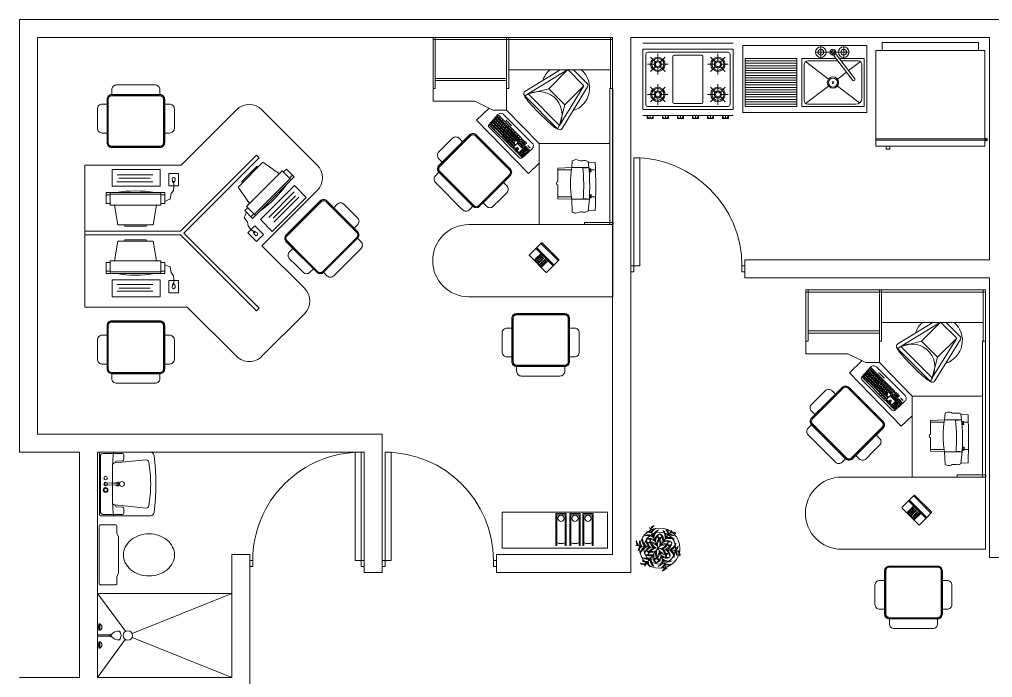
# Model space of a CAD drawing. Header units: millimetres. Extents: x 94 to 362, y 157 to 221.
# Drawn here: x 234.26 to 242.35, y 190.39 to 195.86 of the extents above; entities that cross this region are included whole.
import ezdxf

# ---------------------------------------------------------------- set-up
doc = ezdxf.new("R2010")
doc.units = ezdxf.units.MM
doc.layers.get('0').update_dxf_attribs({"lineweight": 9})
doc.layers.add('ARBOL', color=3, linetype='Continuous', lineweight=9)
doc.layers.add('puertas y muebles', color=6, linetype='Continuous', lineweight=9)

# ---------------------------------------------------------------- blocks, each defined once
blk = doc.blocks.new('PUERTA90')
at = {"layer": 'puertas y muebles'}
for points in [[(0.025, -0.025), (-0.025, -0.025), (-0.025, 0), (0.025, 0)], [(0.925, -0.925), (0.925, -0.875), (0.025, -0.875), (0.025, -0.925)], [(0.025, -0.95), (-0.025, -0.95), (-0.025, -0.925), (0.025, -0.925)]]:
    blk.add_lwpolyline(points, close=True, dxfattribs=at)
blk.add_arc((0.025, -0.925), 0.9, 360, 90, dxfattribs=at)
blk = doc.blocks.new('S39')
for points in [[(-0.25, -0.1), (-0.25, -0.05, -0.414214), (-0.2, 0), (0.2, 0, -0.414214), (0.25, -0.05), (0.25, -0.1), (-0.25, -0.1)], [(-0.3, -0.4), (-0.3, -0.15, -0.414214), (-0.25, -0.1), (0.25, -0.1, -0.414214), (0.3, -0.15), (0.3, -0.6, -0.414214), (0.25, -0.65), (-0.25, -0.65, -0.414214), (-0.3, -0.6), (-0.3, -0.4)], [(-0.4, -0.35), (-0.4, -0.25, -0.414214), (-0.35, -0.2), (-0.3, -0.2), (-0.3, -0.5), (-0.35, -0.5, -0.414214), (-0.4, -0.45), (-0.4, -0.35)], [(0.3, -0.35), (0.3, -0.2), (0.35, -0.2, -0.414214), (0.4, -0.25), (0.4, -0.45, -0.414214), (0.35, -0.5), (0.3, -0.5), (0.3, -0.35)]]:
    blk.add_lwpolyline(points, format="xyb")
for points in [[(-0.296, -0.4), (-0.296, -0.15, -0.414214), (-0.25, -0.104), (0.25, -0.104, -0.414214), (0.296, -0.15), (0.296, -0.6, -0.414214), (0.25, -0.646), (-0.25, -0.646, -0.414214), (-0.296, -0.6)], [(-0.287, -0.4), (-0.287, -0.15, -0.414214), (-0.25, -0.113), (0.25, -0.113, -0.414214), (0.287, -0.15), (0.287, -0.6, -0.414214), (0.25, -0.637), (-0.25, -0.637, -0.414214), (-0.287, -0.6)]]:
    blk.add_lwpolyline(points, format="xyb", close=True)
blk = doc.blocks.new('MODULO_CAJON')
at = {"layer": 'puertas y muebles'}
for p, q in [((0.2699, -0.8633), (0.2699, -0.0177)), ((1.0388, -0.1445), (1.0363, -0.2028)), ((1.1013, -0.1811), (1.1013, -0.1423)), ((1.3263, -0.1777), (1.3263, -0.1412)), ((1.4388, -0.1445), (1.4413, -0.2028)), ((0.401, -0.2387), (0.2674, -0.3721)), ((0.3837, -0.2114), (0.2699, -0.3251)), ((0.56, -0.3979), (0.401, -0.2387)), ((0.7313, -0.4412), (0.401, -0.2387)), ((0.7575, -0.4204), (0.4114, -0.2081)), ((1.0813, -0.3404), (1.0813, -0.1979)), ((1.0838, -0.2479), (1.0838, -0.2178)), ((1.0938, -0.1968), (1.0938, -0.1817)), ((1.1013, -0.1961), (1.1013, -0.1811)), ((1.1113, -0.1953), (1.1113, -0.1803)), ((1.1188, -0.1923), (1.1188, -0.1797)), ((1.3088, -0.1894), (1.3088, -0.1769)), ((1.3163, -0.1922), (1.3163, -0.1772)), ((1.3263, -0.1927), (1.3263, -0.1777)), ((1.3338, -0.1931), (1.3338, -0.1781)), ((1.3438, -0.2439), (1.3438, -0.2138)), ((1.3463, -0.3404), (1.3463, -0.1939)), ((0.4263, -0.5313), (0.2674, -0.3721)), ((0.4863, -0.7303), (0.2674, -0.3721)), ((0.56, -0.3979), (0.4263, -0.5313)), ((0.7313, -0.4412), (0.56, -0.3979)), ((1.0813, -0.3404), (1.0263, -0.3354)), ((1.0813, -0.3404), (1.0863, -0.4566)), ((1.1013, -0.3432), (1.1013, -0.4566)), ((1.3263, -0.3432), (1.3263, -0.4566)), ((1.3463, -0.3404), (1.3413, -0.4566)), ((1.3463, -0.3404), (1.4513, -0.3354)), ((0.4485, -0.7289), (0.2699, -0.4366)), ((0.7313, -0.4412), (0.4694, -0.7027)), ((0.7616, -0.4555), (0.4836, -0.7331)), ((1.0863, -0.4566), (1.1985, -0.4566)), ((1.229, -0.4566), (1.3413, -0.4566)), ((0.4694, -0.7027), (0.4263, -0.5313)), ((1.748, -0.5471), (1.755, -0.5541)), ((1.8151, -0.494), (1.8081, -0.487)), ((1.9092, -0.5881), (1.8505, -0.5294)), ((0.6044, -0.8811), (0.8834, -0.6099)), ((1.7904, -0.5895), (1.8491, -0.6482)), ((0.6407, -0.9061), (0.8786, -0.6682)), ((0.8507, -0.7459), (0.8795, -0.717)), ((0.86, -0.7552), (0.8889, -0.7264)), ((0.8797, -0.7355), (0.8704, -0.7262)), ((0.8889, -0.7237), (0.8822, -0.717)), ((0.905, -0.7237), (0.9344, -0.6944)), ((0.9117, -0.733), (0.905, -0.7264)), ((0.9202, -0.7272), (0.9109, -0.7178)), ((0.9144, -0.733), (0.9433, -0.7041)), ((0.918, -0.7366), (0.9466, -0.708)), ((0.9274, -0.72), (0.9181, -0.7107)), ((0.9346, -0.7128), (0.9253, -0.7035)), ((0.9265, -0.6695), (1, -0.7514)), ((0.9273, -0.746), (0.9475, -0.7257)), ((0.9403, -0.7329), (0.931, -0.7236)), ((0.9371, -0.6945), (0.9434, -0.7015)), ((0.9604, -0.7386), (0.9382, -0.7164)), ((0.9493, -0.7081), (0.9678, -0.7287)), ((0.6494, -0.9472), (0.8413, -0.7553)), ((0.6591, -0.9562), (0.8506, -0.7646)), ((0.6669, -0.9619), (0.8574, -0.7714)), ((0.6766, -0.9709), (0.8667, -0.7807)), ((0.6805, -0.9741), (0.8703, -0.7843)), ((0.7038, -0.9953), (0.8925, -0.8065)), ((0.7472, -1.0275), (1, -0.7747)), ((0.8089, -0.8063), (0.7996, -0.797)), ((0.8217, -0.7935), (0.8123, -0.7842)), ((0.8296, -0.8178), (0.8203, -0.8084)), ((0.8344, -0.7808), (0.8251, -0.7714)), ((0.8424, -0.805), (0.8331, -0.7957)), ((0.8506, -0.762), (0.8439, -0.7553)), ((0.8552, -0.7922), (0.8458, -0.7829)), ((0.8568, -0.8165), (0.8474, -0.8072)), ((0.8574, -0.7552), (0.8507, -0.7485)), ((0.8692, -0.746), (0.8599, -0.7367)), ((0.8667, -0.7781), (0.86, -0.7714)), ((0.8668, -0.762), (0.8956, -0.7331)), ((0.8735, -0.7713), (0.8668, -0.7646)), ((0.8925, -0.8039), (0.8729, -0.7843)), ((0.8853, -0.7621), (0.876, -0.7528)), ((0.8761, -0.7713), (0.905, -0.7425)), ((0.8797, -0.7749), (0.9085, -0.746)), ((0.8864, -0.7842), (0.8797, -0.7775)), ((0.8958, -0.7516), (0.8865, -0.7423)), ((0.8982, -0.775), (0.8889, -0.7657)), ((0.889, -0.7842), (0.9179, -0.7554)), ((0.905, -0.7398), (0.8983, -0.7331)), ((0.9087, -0.7645), (0.8994, -0.7552)), ((0.9179, -0.7527), (0.9112, -0.746)), ((0.916, -0.7902), (0.9239, -0.7824)), ((0.9227, -0.7995), (0.916, -0.7928)), ((0.9246, -0.746), (0.918, -0.7393)), ((0.9184, -0.8136), (0.9473, -0.7848)), ((0.9331, -0.7401), (0.9238, -0.7308)), ((0.9254, -0.7995), (0.9332, -0.7917)), ((0.9332, -0.789), (0.9265, -0.7824)), ((0.9369, -0.8138), (0.9276, -0.8044)), ((0.9278, -0.8229), (0.9566, -0.7941)), ((0.9309, -0.7495), (0.9511, -0.7293)), ((0.9376, -0.7589), (0.9309, -0.7522)), ((0.9461, -0.753), (0.9367, -0.7437)), ((0.9474, -0.8033), (0.9381, -0.7939)), ((0.9402, -0.7589), (0.9678, -0.7313)), ((0.9438, -0.7624), (0.971, -0.7352)), ((0.9505, -0.7718), (0.9438, -0.7651)), ((0.9532, -0.7458), (0.9439, -0.7365)), ((0.959, -0.7659), (0.9496, -0.7566)), ((0.9566, -0.7915), (0.9499, -0.7848)), ((0.9531, -0.7718), (0.9733, -0.7515)), ((0.9567, -0.7754), (0.9769, -0.7551)), ((0.9634, -0.7847), (0.9567, -0.778)), ((0.9662, -0.7587), (0.9568, -0.7494)), ((0.9719, -0.7788), (0.9626, -0.7695)), ((0.9863, -0.7645), (0.964, -0.7422)), ((0.966, -0.7847), (0.9922, -0.7585)), ((0.9791, -0.7716), (0.9697, -0.7623)), ((0.9737, -0.7353), (0.9923, -0.756)), ((0.6902, -0.9831), (0.8635, -0.8098)), ((0.6941, -0.9863), (0.867, -0.8134)), ((0.7077, -0.9985), (0.8961, -0.8101)), ((0.7195, -0.8957), (0.7102, -0.8864)), ((0.7174, -1.0075), (0.9054, -0.8194)), ((0.7213, -1.0107), (0.909, -0.823)), ((0.7323, -0.8829), (0.723, -0.8736)), ((0.731, -1.0197), (0.9184, -0.8324)), ((0.7451, -0.8702), (0.7357, -0.8608)), ((0.753, -0.8944), (0.7437, -0.8851)), ((0.7578, -0.8574), (0.7485, -0.8481)), ((0.7658, -0.8816), (0.7565, -0.8723)), ((0.7706, -0.8446), (0.7613, -0.8353)), ((0.7786, -0.8689), (0.7692, -0.8595)), ((0.7818, -0.8914), (0.7725, -0.8821)), ((0.7834, -0.8318), (0.774, -0.8225)), ((0.7913, -0.8561), (0.782, -0.8468)), ((0.7946, -0.8787), (0.7852, -0.8693)), ((0.7961, -0.8191), (0.7868, -0.8097)), ((0.8041, -0.8433), (0.7948, -0.834)), ((0.8073, -0.8659), (0.798, -0.8566)), ((0.8125, -0.8865), (0.8032, -0.8772)), ((0.8169, -0.8306), (0.8075, -0.8212)), ((0.8201, -0.8531), (0.8108, -0.8438)), ((0.8253, -0.8738), (0.816, -0.8644)), ((0.8329, -0.8404), (0.8235, -0.831)), ((0.8381, -0.861), (0.8287, -0.8517)), ((0.8382, -0.8867), (0.8289, -0.8774)), ((0.8457, -0.8276), (0.8363, -0.8183)), ((0.8508, -0.8482), (0.8415, -0.8389)), ((0.851, -0.8739), (0.8416, -0.8646)), ((0.8636, -0.8355), (0.8543, -0.8261)), ((0.8637, -0.8611), (0.8544, -0.8518)), ((0.8688, -0.8819), (0.8595, -0.8726)), ((0.8764, -0.8227), (0.8635, -0.8098)), ((0.8765, -0.8484), (0.8672, -0.839)), ((0.8816, -0.8691), (0.8723, -0.8598)), ((0.8944, -0.8564), (0.885, -0.847)), ((0.9071, -0.8436), (0.8978, -0.8342)), ((0.9054, -0.8168), (0.8988, -0.8101)), ((0.9184, -0.8297), (0.9117, -0.823)), ((0.9251, -0.8229), (0.9184, -0.8163)), ((0.642, -0.954), (0.7239, -1.0275)), ((0.6494, -0.9499), (0.6565, -0.9562)), ((0.6683, -0.9469), (0.6589, -0.9376)), ((0.6669, -0.9646), (0.674, -0.9709)), ((0.6812, -0.934), (0.6719, -0.9247)), ((0.689, -0.9584), (0.6797, -0.9491)), ((0.694, -0.9212), (0.6846, -0.9119)), ((0.7019, -0.9455), (0.6926, -0.9361)), ((0.7052, -0.9681), (0.6958, -0.9587)), ((0.7067, -0.9085), (0.6974, -0.8991)), ((0.7147, -0.9327), (0.7054, -0.9234)), ((0.718, -0.9553), (0.7086, -0.946)), ((0.7231, -0.9759), (0.7138, -0.9666)), ((0.7275, -0.9199), (0.7181, -0.9106)), ((0.7307, -0.9425), (0.7214, -0.9332)), ((0.7359, -0.9632), (0.7266, -0.9538)), ((0.7402, -0.9072), (0.7309, -0.8978)), ((0.7435, -0.9298), (0.7342, -0.9204)), ((0.7487, -0.9504), (0.7393, -0.9411)), ((0.7488, -0.9761), (0.7395, -0.9667)), ((0.7563, -0.917), (0.7469, -0.9076)), ((0.7614, -0.9376), (0.7521, -0.9283)), ((0.7616, -0.9633), (0.7523, -0.954)), ((0.769, -0.9042), (0.7597, -0.8949)), ((0.7742, -0.9249), (0.7649, -0.9155)), ((0.7744, -0.9505), (0.765, -0.9412)), ((0.787, -0.9121), (0.7776, -0.9027)), ((0.7871, -0.9378), (0.7778, -0.9284)), ((0.7998, -0.8993), (0.7904, -0.89)), ((0.7999, -0.925), (0.7906, -0.9157)), ((0.8127, -0.9122), (0.8033, -0.9029)), ((0.8254, -0.8995), (0.8161, -0.8901)), ((0.6805, -0.9768), (0.6876, -0.9831)), ((0.6942, -0.989), (0.7012, -0.9954)), ((0.7102, -0.9889), (0.7009, -0.9795)), ((0.7078, -1.0012), (0.7148, -1.0076)), ((0.7214, -1.0135), (0.7284, -1.0198)), ((0.736, -0.9888), (0.7267, -0.9795)), ((0.741, -1.0098), (0.7316, -1.0004)), ((0.7539, -0.9968), (0.7446, -0.9875)), ((0.7667, -0.9841), (0.7573, -0.9747))]:
    blk.add_line(p, q, dxfattribs=at)
for points in [[(0, 0), (0.425, 0), (0.425, -0.0177), (0, -0.0177)], [(0, -1.4922), (0, 0), (0.0177, 0), (0.0177, -1.4922)], [(0.425, 0.002), (1.5571, 0.002), (1.5571, -0.0237), (0.425, -0.0237)], [(1.5393, -0.2343), (1.5393, 0.0031), (1.5571, 0.0031), (1.5571, -0.2343)], [(0, -0.8633), (0.425, -0.8633), (0.425, -0.8811), (0, -0.8811)], [(0.3413, -1.4745), (0.3413, -0.8811), (0.359, -0.8811), (0.359, -1.4745)], [(0, -1.4745), (0.425, -1.4745), (0.425, -1.4922), (0, -1.4922)]]:
    blk.add_lwpolyline(points, close=True, dxfattribs=at)
for points in [[(1.5571, -1.196), (1.5571, 0.0008), (2.1571, 0.0008), (2.1571, -1.196)], [(1.5571, -0.6099), (0.8834, -0.6099), (0.8834, -0.0237), (1.5571, -0.0237)], [(1.9, -0.494), (1.755, -0.639)], [(1.046, -0.6099), (1.133, -0.6994), (0.6893, -1.1305), (0.5887, -1.0269)], [(1.8491, -0.6482), (1.9092, -0.5881)], [(0.425, -1.4922), (0.5305, -1.4922), (0.5305, -1.1449), (0.6044, -0.9952), (0.6044, -0.8811), (0.425, -0.8811)]]:
    blk.add_lwpolyline(points, dxfattribs=at)
for points in [[(1.8611, -0.4551), (1.854, -0.4481, 0.414214), (1.8469, -0.4481), (1.7091, -0.586, 0.414214), (1.7091, -0.593), (1.7161, -0.6001)], [(1.7444, -0.6284), (1.8081, -0.692, 0.414214), (1.8151, -0.692), (1.953, -0.5541, 0.414214), (1.953, -0.5471), (1.8894, -0.4834)]]:
    blk.add_lwpolyline(points, format="xyb", dxfattribs=at)
blk.add_lwpolyline([(1.7161, -0.6001), (1.7444, -0.6284, 0.414214), (1.7515, -0.6284), (1.8894, -0.4905, 0.414214), (1.8894, -0.4834), (1.8611, -0.4551, 0.414214), (1.854, -0.4551), (1.7161, -0.593, 0.414214)], format="xyb", close=True, dxfattribs=at)
for centre, radius in [((1.8505, -0.5647), 0.005), ((1.8611, -0.5541), 0.005), ((1.8717, -0.5647), 0.005), ((1.8151, -0.6001), 0.005), ((1.8257, -0.5895), 0.005), ((1.8257, -0.6107), 0.005), ((1.8363, -0.5789), 0.005), ((1.8363, -0.6001), 0.005), ((1.8363, -0.6213), 0.005), ((1.8469, -0.5895), 0.005), ((1.8469, -0.6107), 0.005), ((1.8469, -0.6319), 0.005), ((1.8576, -0.6001), 0.005), ((1.8576, -0.6213), 0.005), ((1.8611, -0.5753), 0.005), ((1.8682, -0.6107), 0.005), ((1.8717, -0.586), 0.005), ((1.8823, -0.5753), 0.005), ((1.8823, -0.5966), 0.005), ((1.8929, -0.586), 0.005), ((0.9032, -0.7014), 0.0022), ((0.91, -0.6946), 0.0022), ((0.9167, -0.6879), 0.0022), ((0.6904, -0.8838), 0.0022), ((0.6972, -0.877), 0.0022), ((0.7039, -0.8702), 0.0022), ((0.7107, -0.8635), 0.0022), ((0.7175, -0.8567), 0.0022), ((0.7242, -0.8499), 0.0022), ((0.731, -0.8432), 0.0022)]:
    blk.add_circle(centre, radius, dxfattribs=at)
for centre, radius, start, end in [((1.2388, -5.0935), 4.9531, 87.68585, 92.31415), ((0.4195, -0.3909), 0.1997, 17.82668, 138.50921), ((0.3996, -0.2273), 0.0225, 58.48127, 134.95472), ((1.2388, -1.8481), 1.6577, 82.80817, 97.19183), ((1.2388, -1.8481), 1.6077, 86.25533, 95.53251), ((1.2388, -1.8481), 1.6727, 94.11393, 94.97297), ((1.2388, -1.8481), 1.6602, 94.14496, 94.40451), ((1.2388, -1.8481), 1.6727, 86.74418, 87.60157), ((1.2388, -1.8481), 1.6602, 87.32441, 87.5835), ((1.2138, 0.5324), 0.8828, 261.36794, 278.63206), ((0.7457, -0.4395), 0.0225, 314.95472, 58.48127), ((1.2138, -0.45), 0.0166, 203.49127, 336.50873), ((0.4195, -0.3909), 0.1997, 221.49079, 252.08276), ((0.9019, -0.6916), 0.033, 41.90594, 135), ((0.8808, -0.7183), 0.00187, 45, 135), ((0.8875, -0.725), 0.00187, 315, 45), ((0.9064, -0.725), 0.00187, 135, 225), ((0.9357, -0.6957), 0.00187, 41.90594, 135), ((0.942, -0.7028), 0.00187, 315, 41.90594), ((0.9479, -0.7093), 0.00187, 41.90594, 135), ((0.4677, -0.7171), 0.0225, 211.42817, 314.95472), ((0.8426, -0.7566), 0.00187, 45, 135), ((0.852, -0.7472), 0.00187, 135, 225), ((0.8493, -0.7633), 0.00187, 315, 45), ((0.8587, -0.7539), 0.00187, 225, 315), ((0.8587, -0.7727), 0.00187, 45, 135), ((0.8681, -0.7633), 0.00187, 135, 225), ((0.8654, -0.7794), 0.00187, 315, 45), ((0.8716, -0.7856), 0.00187, 45, 135), ((0.8748, -0.77), 0.00187, 225, 315), ((0.881, -0.7762), 0.00187, 135, 225), ((0.8877, -0.7829), 0.00187, 225, 315), ((0.8912, -0.8052), 0.00187, 315, 45), ((0.897, -0.7344), 0.00187, 45, 135), ((0.9036, -0.7411), 0.00187, 315, 45), ((0.9099, -0.7474), 0.00187, 45, 135), ((0.9131, -0.7317), 0.00187, 225, 315), ((0.9173, -0.7915), 0.00187, 135, 225), ((0.9193, -0.7379), 0.00187, 135, 225), ((0.9166, -0.754), 0.00187, 315, 45), ((0.924, -0.7982), 0.00187, 225, 315), ((0.9252, -0.7837), 0.00187, 45, 135), ((0.926, -0.7446), 0.00187, 225, 315), ((0.9322, -0.7509), 0.00187, 135, 225), ((0.9319, -0.7904), 0.00187, 315, 45), ((0.9389, -0.7575), 0.00187, 225, 315), ((0.9451, -0.7638), 0.00187, 135, 225), ((0.9486, -0.7861), 0.00187, 45, 135), ((0.9518, -0.7705), 0.00187, 225, 315), ((0.958, -0.7767), 0.00187, 135, 225), ((0.9553, -0.7928), 0.00187, 315, 45), ((0.9647, -0.7834), 0.00187, 225, 315), ((0.9664, -0.73), 0.00187, 315, 41.90594), ((0.9723, -0.7365), 0.00187, 41.90594, 135), ((0.9909, -0.7572), 0.00187, 315, 41.90594), ((0.9883, -0.7631), 0.0165, 315, 45), ((0.8974, -0.8114), 0.00187, 45, 135), ((0.9041, -0.8181), 0.00187, 315, 45), ((0.9103, -0.8243), 0.00187, 45, 135), ((0.9198, -0.8149), 0.00187, 135, 225), ((0.917, -0.831), 0.00187, 315, 45), ((0.9265, -0.8216), 0.00187, 225, 315), ((0.664, -0.9295), 0.033, 135, 228.09408), ((0.6507, -0.9485), 0.00187, 135, 228.09408), ((0.6577, -0.9548), 0.00187, 228.09408, 315), ((0.6682, -0.9632), 0.00187, 135, 228.09408), ((0.6752, -0.9695), 0.00187, 228.09408, 315), ((0.6818, -0.9754), 0.00187, 135, 228.09408), ((0.6888, -0.9818), 0.00187, 228.09408, 315), ((0.6954, -0.9876), 0.00187, 135, 228.09408), ((0.7025, -0.994), 0.00187, 228.09408, 315), ((0.709, -0.9999), 0.00187, 135, 228.09408), ((0.7161, -1.0062), 0.00187, 228.09408, 315), ((0.7226, -1.0121), 0.00187, 135, 228.09408), ((0.7355, -1.0159), 0.0165, 225, 315), ((0.7297, -1.0184), 0.00187, 228.09408, 315), ((1.8571, -1.196), 0.3, 180, 0)]:
    blk.add_arc(centre, radius, start, end, dxfattribs=at)
for centre, major_axis, ratio, start_param, end_param in [((0.6526, -0.6256), (-0.1304, 0.1642), 0.944097, -1.254746, 1.312394), ((0.6229, -0.594), (-0.1366, -0.1364), 0.086668, 6.241492, 9.4576)]:
    blk.add_ellipse(centre, major_axis=major_axis, ratio=ratio, start_param=start_param, end_param=end_param, dxfattribs=at)
for points in [[(1.0263, -0.3354), (1.0163, -0.3064), (1.0263, -0.2646), (1.0238, -0.2347), (1.0313, -0.2035)], [(1.4513, -0.3354), (1.4613, -0.3064), (1.4513, -0.2646), (1.4538, -0.2347), (1.4463, -0.2035)]]:
    blk.add_spline(points, degree=3, dxfattribs=at)
at = {"layer": 'puertas y muebles', "xscale": 0.7999999999999582, "yscale": 0.7999999999999582, "zscale": 0.7999999999999582, "rotation": 225.0000000000057}
blk.add_blockref('S39', (1.3199, -1.36), dxfattribs=at)
blk = doc.blocks.new('PC')
at = {"layer": 'puertas y muebles'}
for p, q in [((-0.214, 0.488), (-0.3151, 0.488)), ((-0.3151, 0.4491), (-0.3151, 0.488)), ((-0.2359, 0.4491), (-0.2359, 0.488)), ((-0.214, -0.0564), (-0.214, 0.488)), ((-0.3307, 0.4102), (-0.5135, 0.378)), ((-0.5135, 0.0536), (-0.5135, 0.378)), ((-0.3307, -0.0175), (-0.3307, 0.4491)), ((-0.214, 0.4491), (-0.3307, 0.4491)), ((-0.2296, -0.0175), (-0.2296, 0.4491)), ((-0.114, 0.0427), (-0.114, 0.3764)), ((-0.0495, 0.0475), (-0.0495, 0.3748)), ((-0.5251, 0.3157), (-0.5135, 0.3204)), ((-0.5251, 0.1159), (-0.5251, 0.3157)), ((-0.0802, 0.0604), (-0.0802, 0.3506)), ((-0.5135, 0.1112), (-0.5251, 0.1159)), ((-0.3307, 0.0214), (-0.5135, 0.0536)), ((-0.214, -0.0175), (-0.3307, -0.0175)), ((-0.3151, -0.0564), (-0.3151, -0.0175)), ((-0.214, -0.0564), (-0.3151, -0.0564)), ((-0.2359, -0.0564), (-0.2359, -0.0175))]:
    blk.add_line(p, q, dxfattribs=at)
blk.add_lwpolyline([(-0.1207, 0.5664), (-0.138, 0.5703), (-0.1619, 0.5703), (-0.1939, 0.5663), (-0.2228, 0.5464), (-0.2757, 0.5364), (-0.2817, 0.5175), (-0.2956, 0.4876)], dxfattribs=at)
for points in [[(-0.1502, 0.5229), (-0.0365, 0.5229), (-0.0365, 0.6118), (-0.1502, 0.6118)], [(0, 0.4447), (-0.1555, 0.4447), (-0.1555, 0), (0, 0)]]:
    blk.add_lwpolyline(points, close=True, dxfattribs=at)
for centre, radius, start, end in [((-0.1114, 0.5665), 0.00929, 113.29997, 256.59583), ((-0.0932, 0.5422), 0.0395, 76.77696, 123.65142), ((-0.1182, 0.4719), 0.0857, 71.07626, 86.91202), ((-0.0878, 0.5674), 0.0226, 148.91778, 207.51041), ((-0.0869, 0.5667), 0.0142, 255.92019, 78.58212), ((-1.2348, 0.2158), 1.0364, 350.06052, 9.93948)]:
    blk.add_arc(centre, radius, start, end, dxfattribs=at)
blk = doc.blocks.new('MODULO_3PERS')
at = {"layer": 'puertas y muebles'}
for p, q in [((-0.6505, 1.0253), (-1.1102, 0.5657)), ((0.0212, 0.5657), (-0.4384, 1.0253)), ((-0.6046, 0.647), (-0.6258, 0.6258)), ((-0.6258, 0.6258), (0, 0)), ((-0.6046, 0.647), (0.0274, 0.015)), ((0.8212, 0.5657), (0.0212, 0.5657)), ((0.8212, 0.5657), (0.8212, -0.6157)), ((-1.1102, 0.3536), (-0.6505, -0.1061)), ((0, 0), (-0.6258, -0.6258)), ((0.8212, 0.015), (0.0274, 0.015)), ((0.0274, -0.015), (-0.6046, -0.647)), ((0.8212, -0.015), (0.0274, -0.015)), ((-1.0041, -0.4596), (-0.6505, -0.1061)), ((-0.6046, -0.647), (-0.6258, -0.6258)), ((-0.0288, -0.6157), (-0.4384, -1.0253)), ((0.8212, -0.6157), (-0.0288, -0.6157)), ((-0.6505, -1.0253), (-1.0041, -0.6718))]:
    blk.add_line(p, q, dxfattribs=at)
for centre, start, end in [((-0.5445, 0.9192), 45, 135), ((-1.0041, 0.4596), 135, 225), ((-0.898, -0.5657), 135, 225), ((-0.5445, -0.9192), 225, 315)]:
    blk.add_arc(centre, 0.15, start, end, dxfattribs=at)
at = {"layer": 'puertas y muebles', "xscale": 0.7999999999999545, "yscale": 0.7999999999999545, "zscale": 0.7999999999999545}
blk.add_blockref('S39', (0.3979, 1.2323), dxfattribs=at)
at = {"layer": 'puertas y muebles'}
for name, p, xscale, yscale, zscale, rotation in [('PC', (-1.0188, 0.2964), 0.9000000000000233, 0.9000000000000233, 0.9000000000000233, 225), ('PC', (0.5952, 0.5293), 0.8999999999999773, 0.8999999999999773, 0.8999999999999773, 90), ('S39', (-1.3605, -0.2415), 0.7999999999999582, 0.7999999999999582, 0.7999999999999582, 134.9999999999943), ('PC', (0.5952, -0.5293), -0.8999999999999773, 0.8999999999999773, 0.9, 90), ('S39', (0.3979, -1.2499), -0.7999999999999545, 0.7999999999999545, 0.8, 180)]:
    blk.add_blockref(name, p, dxfattribs=dict(at, xscale=xscale, yscale=yscale, zscale=zscale, rotation=rotation))
blk = doc.blocks.new('LAVABO')
at = {"layer": 'puertas y muebles'}
for p, q in [((-0.2373, 0.2642), (0.1778, 0.2642)), ((0.1595, 0.2522), (-0.0056, 0.2522)), ((0.1878, 0.2542), (0.1878, -0.2552)), ((-0.2016, 0.1997), (0.0595, 0.1743)), ((-0.0156, 0.2422), (-0.0156, 0.2033)), ((-0.0065, 0.1933), (0.0445, 0.1886)), ((0.0536, 0.1787), (0.0536, 0.1757)), ((0.1795, -0.2331), (0.1795, 0.2322)), ((0.1357, 0.0092), (0.0358, 0.0053)), ((0.1357, 0.0092), (0.0358, 0.0053)), ((0.1357, 0.0089), (0.0358, 0.0048)), ((0.1357, -0.0109), (0.0358, -0.0068)), ((0.1357, -0.0112), (0.0358, -0.0073)), ((0.1357, -0.0112), (0.0358, -0.0073)), ((0.0595, -0.1752), (-0.2016, -0.2007)), ((-0.0156, -0.2042), (-0.0156, -0.2431)), ((0.0445, -0.1896), (-0.0065, -0.1943)), ((0.0536, -0.1766), (0.0536, -0.1796)), ((0.1778, -0.2652), (-0.2373, -0.2652)), ((-0.0056, -0.2531), (0.1595, -0.2531))]:
    blk.add_line(p, q, dxfattribs=at)
blk.add_circle((0.1358, -0.051), 0.02, dxfattribs=at)
for centre, radius, start, end in [((0.0358, -0.001), 0.015, 25.71364, 331.50837), ((0.0358, -0.001), 0.015, 28.49163, 334.28636), ((0.0358, -0.001), 0.006, 88.79099, 269.52422), ((0.0358, -0.001), 0.006, 90.47578, 271.20901), ((0.0358, -0.001), 0.006, 90.47578, 271.20901), ((0.0358, -0.001), 0.006, 88.79099, 269.52422), ((0.1358, -0.001), 0.01, 265.66439, 90.38586), ((0.1358, -0.001), 0.01, 269.61414, 94.33561)]:
    blk.add_arc(centre, radius, start, end, dxfattribs=at)
for centre, major_axis, start_param, end_param in [((-0.2373, 0.2342), (-0.0212, 0.0212), -0.785398, 0.670167), ((-0.0056, 0.2422), (0.00707, 0.00707), 0.785398, 2.356194), ((0.0662, 0.2592), (-0.00354, 0.00354), 4.014577, 5.497787), ((-1.8389, 0.0919), (1.3558, 1.3558), 5.530746, 5.585373), ((0.1595, 0.2322), (0.0141, 0.0141), 5.497787, 7.068583), ((0.1778, 0.2542), (-0.00707, 0.00707), 3.926991, 5.497787), ((0.1778, 0.2542), (0.00707, 0.00707), 5.497787, 7.068583), ((2.1646, -0.0438), (-1.731, 1.731), 0.670167, 0.767701), ((0.9517, -0.0118), (0.8421, 0.8421), 2.191775, 2.346653), ((-0.2035, 0.1798), (0.0141, 0.0141), 0.688167, 2.191775), ((-0.0056, 0.2033), (-0.00707, 0.00707), 0.785398, 2.264146), ((0.0436, 0.1787), (-0.00707, 0.00707), 3.926991, 5.405738), ((0.0575, 0.1544), (0.0141, 0.0141), 5.535272, 6.971352), ((-2.2745, 0.0669), (-1.6643, 1.6643), 3.898359, 3.964476), ((0, 0), (-0.0144, 0.0144), 3.926991, 10.210176), ((0.1358, 0.049), (-0.0104, 0.0104), 3.926991, 10.210176), ((0.1358, -0.001), (-0.0104, 0.0104), 3.926991, 10.210176), ((2.1646, 0.0429), (1.731, 1.731), 2.373891, 2.471425), ((0.9517, 0.0109), (-0.8421, 0.8421), 0.79494, 0.949818), ((-2.2745, -0.0678), (1.6643, 1.6643), 5.460302, 5.526419), ((0.1358, -0.051), (-0.0104, 0.0104), 3.926991, 10.210176), ((0.0575, -0.1553), (0.0141, 0.0141), 4.024222, 5.460302), ((-1.8389, -0.0929), (-1.3558, 1.3558), 3.839405, 3.894032), ((-0.2373, -0.2352), (-0.0212, 0.0212), 0.900629, 2.356194), ((-0.2035, -0.1808), (0.0141, 0.0141), 2.520614, 4.024222), ((-0.0056, -0.2042), (0.00707, 0.00707), 0.877447, 2.356194), ((0.0436, -0.1796), (-0.00707, 0.00707), 2.448243, 3.926991), ((0.1595, -0.2331), (-0.0141, 0.0141), 2.356194, 3.926991), ((-0.0056, -0.2431), (0.00707, 0.00707), 2.356194, 3.926991), ((0.0662, -0.2602), (0.00354, 0.00354), 3.926991, 5.410201), ((0.1778, -0.2552), (0.00707, 0.00707), 3.926991, 5.497787), ((0.1778, -0.2552), (0.00707, 0.00707), 3.926991, 5.497787)]:
    blk.add_ellipse(centre, major_axis=major_axis, ratio=1, start_param=start_param, end_param=end_param, dxfattribs=at)
blk = doc.blocks.new('REGADERA')
blk.add_line((169.5257, 190.3879), (168.4112, 190.3879))
at = {"layer": 'puertas y muebles'}
for p, q in [((168.6422, 190.7726), (168.4112, 191.0879)), ((168.6984, 190.7546), (169.5257, 191.0879)), ((168.4107, 190.8107), (168.4221, 190.8107)), ((168.4107, 190.8011), (168.4221, 190.8011)), ((168.4112, 190.7424), (168.5138, 190.7424)), ((168.4112, 190.7333), (168.5138, 190.7333)), ((168.6403, 190.7043), (168.4112, 190.3879)), ((168.6987, 190.7218), (169.5257, 190.3879)), ((168.4107, 190.6655), (168.4221, 190.6655)), ((168.4107, 190.6559), (168.4221, 190.6559))]:
    blk.add_line(p, q, dxfattribs=at)
for points in [[(168.4112, 191.0879), (169.5257, 191.0879), (169.5257, 190.3879), (168.4112, 190.3879)], [(168.4221, 190.7809), (168.4221, 190.8335), (168.4284, 190.8335), (168.4284, 190.7809)], [(168.4221, 190.6857), (168.4221, 190.6331), (168.4284, 190.6331), (168.4284, 190.6857)], [(168.5138, 190.7305), (168.5138, 190.7452), (168.5243, 190.7452), (168.5243, 190.7305)]]:
    blk.add_lwpolyline(points, close=True, dxfattribs=at)
blk.add_lwpolyline([(168.5243, 190.7445, -0.245995), (168.5921, 190.7744, -0.165677), (168.6059, 190.7375, -0.161696), (168.5927, 190.7013, -0.247972), (168.5243, 190.7312)], format="xyb", dxfattribs=at)
blk.add_circle((168.6621, 190.7379), 0.04, dxfattribs=at)
for centre in [(168.4185, 190.8072), (168.4185, 190.6594)]:
    blk.add_arc(centre, 0.0281, 290.64524, 69.35476, dxfattribs=at)
blk = doc.blocks.new('WCPLA')
at = {"color": 0, "linetype": 'ByBlock'}
for points in [[(0, 149.3), (-15.1, 181.1), (-15.1, 237.5, 0.414214), (-27.6, 250), (-148, 250, 0.414214), (-160.5, 237.5), (-160.5, -237.5, 0.414214), (-148, -250), (-27.6, -250, 0.414214), (-15.1, -237.5), (-15.1, -181.1), (0, -149.3)], [(464.5, 0, 0.117036), (449.1, 65.2, 0.104338), (402.3, 123.7, 0.09029), (335.1, 161.2, 0.08237), (252, 175, 0.08237), (169, 161.2, 0.09029), (101.8, 123.7, 0.104338), (55, 65.2, 0.117036), (39.5, 0, 0.117036), (55, -65.2, 0.104338), (101.8, -123.7, 0.09029), (169, -161.2, 0.08237), (252, -175, 0.08237), (335.1, -161.2, 0.09029), (402.3, -123.7, 0.104338), (449.1, -65.2, 0.117036)]]:
    blk.add_lwpolyline(points, format="xyb", close=True, dxfattribs=at)
blk = doc.blocks.new('ESTUFA')
at = {"layer": 'puertas y muebles'}
for p, q in [((0.366, 0.0012), (-0.384, 0.0012)), ((0.366, -0.0488), (-0.384, -0.0488)), ((-0.384, -0.0488), (-0.384, -0.5488)), ((0.326, -0.0738), (-0.344, -0.0738)), ((0.366, -0.5488), (0.366, -0.0488)), ((-0.359, -0.0888), (-0.359, -0.5088)), ((-0.2731, -0.1597), (-0.3198, -0.113)), ((-0.259, -0.0878), (-0.259, -0.1538)), ((-0.1982, -0.113), (-0.2449, -0.1597)), ((-0.134, -0.1088), (-0.134, -0.4888)), ((0.106, -0.0988), (-0.124, -0.0988)), ((0.116, -0.4888), (0.116, -0.1088)), ((0.2269, -0.1597), (0.1802, -0.113)), ((0.241, -0.0878), (0.241, -0.1538)), ((0.3018, -0.113), (0.2551, -0.1597)), ((0.341, -0.5088), (0.341, -0.0888)), ((-0.279, -0.1738), (-0.345, -0.1738)), ((-0.2731, -0.1879), (-0.3198, -0.2346)), ((-0.259, -0.1938), (-0.259, -0.2598)), ((-0.1982, -0.2346), (-0.2449, -0.1879)), ((-0.173, -0.1738), (-0.239, -0.1738)), ((0.221, -0.1738), (0.155, -0.1738)), ((0.2269, -0.1879), (0.1802, -0.2346)), ((0.241, -0.1938), (0.241, -0.2598)), ((0.3018, -0.2346), (0.2551, -0.1879)), ((0.327, -0.1738), (0.261, -0.1738)), ((-0.2731, -0.4097), (-0.3198, -0.363)), ((-0.259, -0.3378), (-0.259, -0.4038)), ((-0.1982, -0.363), (-0.2449, -0.4097)), ((0.2269, -0.4097), (0.1802, -0.363)), ((0.241, -0.3378), (0.241, -0.4038)), ((0.3018, -0.363), (0.2551, -0.4097)), ((-0.279, -0.4238), (-0.345, -0.4238)), ((-0.2731, -0.4379), (-0.3198, -0.4846)), ((-0.259, -0.4438), (-0.259, -0.5098)), ((-0.1982, -0.4846), (-0.2449, -0.4379)), ((-0.173, -0.4238), (-0.239, -0.4238)), ((0.221, -0.4238), (0.155, -0.4238)), ((0.2269, -0.4379), (0.1802, -0.4846)), ((0.241, -0.4438), (0.241, -0.5098)), ((0.3018, -0.4846), (0.2551, -0.4379)), ((0.327, -0.4238), (0.261, -0.4238)), ((-0.384, -0.5488), (0.366, -0.5488)), ((-0.344, -0.5238), (0.326, -0.5238)), ((-0.124, -0.4988), (0.106, -0.4988)), ((-0.384, -0.5988), (0.366, -0.5988)), ((-0.3465, -0.5988), (-0.2965, -0.5988)), ((-0.3465, -0.6238), (-0.3465, -0.5988)), ((-0.2965, -0.6238), (-0.3465, -0.6238)), ((-0.3215, -0.5988), (-0.3215, -0.6188)), ((-0.2965, -0.5988), (-0.2965, -0.6238)), ((-0.2215, -0.5988), (-0.1715, -0.5988)), ((-0.2215, -0.6238), (-0.2215, -0.5988)), ((-0.1715, -0.6238), (-0.2215, -0.6238)), ((-0.1965, -0.5988), (-0.1965, -0.6188)), ((-0.1715, -0.5988), (-0.1715, -0.6238)), ((-0.0965, -0.5988), (-0.0465, -0.5988)), ((-0.0965, -0.6238), (-0.0965, -0.5988)), ((-0.0465, -0.6238), (-0.0965, -0.6238)), ((-0.0715, -0.5988), (-0.0715, -0.6188)), ((-0.0465, -0.5988), (-0.0465, -0.6238)), ((0.0285, -0.5988), (0.0785, -0.5988)), ((0.0285, -0.6238), (0.0285, -0.5988)), ((0.0785, -0.6238), (0.0285, -0.6238)), ((0.0535, -0.5988), (0.0535, -0.6188)), ((0.0785, -0.5988), (0.0785, -0.6238)), ((0.1535, -0.5988), (0.2035, -0.5988)), ((0.1535, -0.6238), (0.1535, -0.5988)), ((0.2035, -0.6238), (0.1535, -0.6238)), ((0.1785, -0.5988), (0.1785, -0.6188)), ((0.2035, -0.5988), (0.2035, -0.6238)), ((0.2785, -0.6238), (0.2785, -0.5988)), ((0.2785, -0.5988), (0.3285, -0.5988)), ((0.3285, -0.6238), (0.2785, -0.6238)), ((0.3035, -0.5988), (0.3035, -0.6188)), ((0.3285, -0.5988), (0.3285, -0.6238))]:
    blk.add_line(p, q, dxfattribs=at)
for centre, radius in [((-0.259, -0.1738), 0.06), ((-0.259, -0.1738), 0.05), ((-0.259, -0.1738), 0.03), ((-0.259, -0.1738), 0.02), ((0.241, -0.1738), 0.06), ((0.241, -0.1738), 0.05), ((0.241, -0.1738), 0.03), ((0.241, -0.1738), 0.02), ((-0.259, -0.4238), 0.06), ((-0.259, -0.4238), 0.05), ((-0.259, -0.4238), 0.03), ((-0.259, -0.4238), 0.02), ((0.241, -0.4238), 0.06), ((0.241, -0.4238), 0.05), ((0.241, -0.4238), 0.03), ((0.241, -0.4238), 0.02)]:
    blk.add_circle(centre, radius, dxfattribs=at)
for centre, radius, start, end in [((-0.344, -0.0888), 0.015, 90, 180), ((0.326, -0.0888), 0.015, 0, 90), ((-0.124, -0.1088), 0.01, 90, 180), ((0.106, -0.1088), 0.01, 0, 90), ((-0.344, -0.5088), 0.015, 180, 270), ((-0.124, -0.4888), 0.01, 180, 270), ((0.106, -0.4888), 0.01, 270, 0), ((0.326, -0.5088), 0.015, 270, 0), ((-0.3215, -0.5988), 0.025, 180, 0), ((-0.1965, -0.5988), 0.025, 180, 0), ((-0.0715, -0.5988), 0.025, 180, 0), ((0.0535, -0.5988), 0.025, 180, 0), ((0.1785, -0.5988), 0.025, 180, 0), ((0.3035, -0.5988), 0.025, 180, 0)]:
    blk.add_arc(centre, radius, start, end, dxfattribs=at)
blk = doc.blocks.new('REFRIGERADOR')
at = {"layer": 'puertas y muebles'}
for p, q in [((-0.4679, -0.789), (0.4367, -0.789)), ((-0.4679, -0.7991), (0.4367, -0.7991)), ((0.4487, -0.7842), (0.4367, -0.7842)), ((0.4487, -0.8043), (0.4367, -0.8043))]:
    blk.add_line(p, q, dxfattribs=at)
for points in [[(-0.4154, -0.052), (-0.4154, 0.0144), (-0.0161, 0.0144)], [(0.3832, -0.052), (0.3832, 0.0144), (-0.0161, 0.0144)], [(-0.3837, -0.8492), (-0.3837, -0.8743), (-0.3522, -0.8743), (-0.3522, -0.8492)]]:
    blk.add_lwpolyline(points, dxfattribs=at)
blk.add_lwpolyline([(-0.4689, -0.052), (-0.4689, -0.8492), (0.4367, -0.8492), (0.4367, -0.052)], close=True, dxfattribs=at)
blk.add_circle((0.4487, -0.7943), 0.00544, dxfattribs=at)
blk.add_arc((0.4487, -0.7943), 0.0101, 270, 90, dxfattribs=at)
blk = doc.blocks.new('FREGADERO')
at = {"layer": 'puertas y muebles'}
for p, q in [((-0.518, -0.564), (-0.518, -0.004)), ((-0.518, -0.0051), (0.5131, -0.0051)), ((-0.419, -0.2831), (-0.2503, -0.0614)), ((-0.4026, -0.2955), (-0.2343, -0.0745)), ((-0.371, -0.0614), (-0.0923, -0.0614)), ((-0.327, -0.1164), (-0.327, -0.0064)), ((-0.137, -0.1164), (-0.137, -0.0064)), ((0.5131, -0.564), (0.5131, -0.0051)), ((-0.498, -0.514), (-0.498, -0.114)), ((-0.498, -0.114), (-0.2903, -0.114)), ((-0.4651, -0.1393), (-0.367, -0.2147)), ((-0.448, -0.134), (-0.3055, -0.134)), ((-0.2796, -0.134), (-0.0274, -0.134)), ((-0.2644, -0.114), (0.0226, -0.114)), ((-0.2003, -0.2852), (-0.0103, -0.1393)), ((0.0226, -0.514), (0.0226, -0.114)), ((0.0626, -0.514), (0.0626, -0.114)), ((0.0626, -0.114), (0.4931, -0.114)), ((0.0626, -0.134), (0.4931, -0.134)), ((0.0626, -0.154), (0.4931, -0.154)), ((0.4931, -0.514), (0.4931, -0.114)), ((-0.478, -0.444), (-0.478, -0.164)), ((-0.3506, -0.2272), (-0.2752, -0.2852)), ((0.0026, -0.464), (0.0026, -0.164)), ((0.0626, -0.174), (0.4931, -0.174)), ((0.0626, -0.194), (0.4931, -0.194)), ((0.0626, -0.214), (0.4931, -0.214)), ((0.0626, -0.234), (0.4931, -0.234)), ((-0.419, -0.2831), (-0.419, -0.2831)), ((-0.4027, -0.2955), (-0.4026, -0.2955)), ((0.0626, -0.254), (0.4931, -0.254)), ((0.0626, -0.274), (0.4931, -0.274)), ((0.0626, -0.294), (0.4931, -0.294)), ((0.0626, -0.314), (0.4931, -0.314)), ((-0.4585, -0.4836), (-0.2752, -0.3427)), ((-0.2003, -0.3427), (-0.0103, -0.4887)), ((0.0626, -0.334), (0.4931, -0.334)), ((0.0626, -0.354), (0.4931, -0.354)), ((0.0626, -0.374), (0.4931, -0.374)), ((0.0626, -0.394), (0.4931, -0.394)), ((0.0626, -0.414), (0.4931, -0.414)), ((0.0626, -0.434), (0.4931, -0.434)), ((0.0626, -0.454), (0.4931, -0.454)), ((0.0626, -0.474), (0.4931, -0.474)), ((-0.518, -0.564), (0.5131, -0.564)), ((-0.498, -0.514), (0.0226, -0.514)), ((-0.428, -0.494), (-0.0274, -0.494)), ((0.0626, -0.494), (0.4931, -0.494)), ((0.0626, -0.514), (0.4931, -0.514))]:
    blk.add_line(p, q, dxfattribs=at)
for centre, radius in [((-0.327, -0.0614), 0.044), ((-0.327, -0.0614), 0.0242), ((-0.237, -0.0614), 0.0243), ((-0.237, -0.0614), 0.0133), ((-0.137, -0.0614), 0.0446), ((-0.137, -0.0614), 0.0249), ((-0.2377, -0.314), 0.0472), ((-0.2377, -0.314), 0.0372), ((-0.2377, -0.314), 0.00721)]:
    blk.add_circle(centre, radius, dxfattribs=at)
for centre, radius, start, end in [((-0.448, -0.164), 0.03, 90, 180), ((-0.0274, -0.164), 0.03, 0, 90), ((-0.4105, -0.2889), 0.0102, 145.72658, 319.7018), ((-0.428, -0.444), 0.05, 180, 270), ((-0.0274, -0.464), 0.03, 270, 0)]:
    blk.add_arc(centre, radius, start, end, dxfattribs=at)
blk = doc.blocks.new('PLANTA_PLANTA')
at = {"layer": 'ARBOL', "linetype": 'ByBlock'}
for p in [(0.072, 0.495), (-0.39, 0.302), (0.469, 0.191), (-0.454, -0.193), (-0.057, -0.497), (0.405, -0.304)]:
    blk.add_line(p, (0.008, -0.001), dxfattribs=at)
for centre, radius, start, end in [((-0.044, 0.326), 0.115, 28.9198, 92.2541), ((-0.154, 0.204), 0.26, 36.7061, 66.0092), ((0.225, 0.224), 0.26, 99.2504, 128.5535), ((0.149, 0.37), 0.115, 73.0055, 136.3398), ((-0.301, 0.118), 0.115, 88.9198, 152.2541), ((-0.251, -0.039), 0.26, 96.7061, 126.0092), ((-0.242, 0.307), 0.115, 133.0055, 196.3398), ((-0.078, 0.299), 0.26, 159.2504, 188.5535), ((-0.188, 0.266), 0.115, 133.0055, 196.3398), ((-0.024, 0.258), 0.26, 159.2504, 188.5535), ((-0.076, 0.245), 0.16, 137.2361, 207.3809), ((0.055, 0.251), 0.268, 157.5932, 201.2586), ((-0.003, 0.189), 0.16, 137.2361, 207.3809), ((-0.14, 0.065), 0.156, 356.0557, 96.2644), ((-0.214, -0.008), 0.236, 14.2963, 75.8176), ((0.127, 0.196), 0.268, 157.5932, 201.2586), ((-0.216, 0.053), 0.268, 24.001, 67.6664), ((-0.12, 0.141), 0.16, 17.8787, 88.0235), ((-0.108, 0.231), 0.16, 17.8787, 88.0235), ((-0.204, 0.143), 0.268, 24.001, 67.6664), ((0.064, 0.15), 0.156, 128.9952, 229.2039), ((0.169, 0.151), 0.236, 149.442, 210.9633), ((0.238, -0.006), 0.268, 97.5932, 141.2586), ((0.167, 0.104), 0.16, 77.2361, 147.3809), ((0.249, 0.084), 0.268, 97.5932, 141.2586), ((0.179, 0.194), 0.16, 77.2361, 147.3809), ((0.216, 0.156), 0.26, 99.2504, 128.5535), ((-0.11, 0.187), 0.236, 314.2963, 15.8176), ((0.141, 0.302), 0.115, 73.0055, 136.3398), ((-0.009, 0.16), 0.156, 296.0557, 36.2644), ((-0.058, 0.22), 0.268, 324.001, 7.6664), ((0.067, 0.18), 0.16, 317.8787, 28.0235), ((0.026, 0.255), 0.268, 324.001, 7.6664), ((0.151, 0.215), 0.16, 317.8787, 28.0235), ((0.104, 0.241), 0.26, 336.7061, 6.0092), ((0.265, 0.207), 0.115, 328.9198, 32.2541), ((-0.247, 0.05), 0.16, 197.2361, 267.3809), ((-0.187, 0.166), 0.268, 217.5932, 261.2586), ((-0.251, 0.015), 0.16, 77.8787, 148.0235), ((-0.223, -0.113), 0.268, 84.001, 127.6664), ((-0.179, -0.04), 0.16, 77.8787, 148.0235), ((-0.151, -0.168), 0.268, 84.001, 127.6664), ((-0.163, 0.085), 0.16, 197.2361, 267.3809), ((-0.103, 0.201), 0.268, 217.5932, 261.2586), ((-0.123, -0.095), 0.156, 56.0557, 156.2644), ((-0.097, -0.197), 0.236, 74.2963, 135.8176), ((-0.044, 0.215), 0.236, 209.442, 270.9633), ((-0.095, 0.124), 0.156, 188.9952, 289.2039), ((0.167, 0.026), 0.156, 68.9952, 169.2039), ((0.22, -0.065), 0.236, 89.442, 150.9633), ((0.112, 0.195), 0.236, 254.2963, 315.8176), ((0.138, 0.093), 0.156, 236.0557, 336.2644), ((0.059, -0.217), 0.236, 29.442, 90.9633), ((0.11, -0.125), 0.156, 8.9952, 109.2039), ((0.118, -0.203), 0.268, 37.5932, 81.2586), ((0.178, -0.087), 0.16, 17.2361, 87.3809), ((0.202, -0.168), 0.268, 37.5932, 81.2586), ((0.262, -0.052), 0.16, 17.2361, 87.3809), ((0.248, -0.103), 0.26, 39.2504, 68.5535), ((0.336, 0.035), 0.115, 13.0055, 76.3398), ((0.311, -0.077), 0.26, 39.2504, 68.5535), ((0.399, 0.062), 0.115, 13.0055, 76.3398), ((-0.384, -0.064), 0.115, 193.0055, 256.3398), ((-0.295, 0.075), 0.26, 219.2504, 248.5535), ((-0.233, 0.101), 0.26, 219.2504, 248.5535), ((-0.321, -0.037), 0.115, 193.0055, 256.3398), ((-0.25, -0.209), 0.115, 148.9198, 212.2541), ((-0.089, -0.243), 0.26, 156.7061, 186.0092), ((-0.135, -0.217), 0.16, 137.8787, 208.0235), ((-0.011, -0.257), 0.268, 144.001, 187.6664), ((-0.052, -0.182), 0.16, 137.8787, 208.0235), ((-0.205, 0.063), 0.236, 269.442, 330.9633), ((-0.152, -0.028), 0.156, 248.9952, 349.2039), ((0.073, -0.222), 0.268, 144.001, 187.6664), ((-0.222, 0.004), 0.268, 277.5932, 321.2586), ((-0.152, -0.106), 0.16, 257.2361, 327.3809), ((0.024, -0.161), 0.156, 116.0557, 216.2644), ((0.125, -0.189), 0.236, 134.2963, 195.8176), ((0.135, -0.143), 0.16, 197.8787, 268.0235), ((0.231, -0.055), 0.268, 204.001, 247.6664), ((0.155, -0.067), 0.156, 176.0557, 276.2644), ((0.229, 0.006), 0.236, 194.2963, 255.8176), ((-0.154, -0.153), 0.236, 329.442, 30.9633), ((-0.049, -0.152), 0.156, 308.9952, 49.2039), ((-0.112, -0.198), 0.268, 337.5932, 21.2586), ((0.019, -0.191), 0.16, 317.2361, 27.3809), ((0.166, 0.166), 0.268, 264.001, 307.6664), ((0.194, 0.038), 0.16, 257.8787, 328.0235), ((-0.039, -0.253), 0.268, 337.5932, 21.2586), ((0.091, -0.247), 0.16, 317.2361, 27.3809), ((0.238, 0.111), 0.268, 264.001, 307.6664), ((0.266, -0.017), 0.16, 257.8787, 328.0235), ((0.266, 0.037), 0.26, 276.7061, 306.0092), ((0.316, -0.12), 0.115, 268.9198, 332.2541), ((-0.234, -0.086), 0.268, 277.5932, 321.2586), ((-0.163, -0.196), 0.16, 257.2361, 327.3809), ((-0.21, -0.226), 0.26, 279.2504, 308.5535), ((-0.201, -0.158), 0.26, 279.2504, 308.5535), ((-0.125, -0.304), 0.115, 253.0055, 316.3398), ((0.059, -0.328), 0.115, 208.9198, 272.2541), ((0.169, -0.206), 0.26, 216.7061, 246.0092), ((0.123, -0.233), 0.16, 197.8787, 268.0235), ((0.22, -0.145), 0.268, 204.001, 247.6664), ((0.039, -0.26), 0.26, 339.2504, 8.5535), ((0.203, -0.268), 0.115, 313.0055, 16.3398), ((0.093, -0.301), 0.26, 339.2504, 8.5535), ((0.258, -0.309), 0.115, 313.0055, 16.3398), ((-0.134, -0.372), 0.115, 253.0055, 316.3398)]:
    blk.add_arc(centre, radius, start, end, dxfattribs=at)
blk = doc.blocks.new('maceta')
at = {"layer": 'puertas y muebles'}
for centre, radius in [((0.0058, -0.0003), 0.1674), ((0.0065, -0.0006), 0.1321)]:
    blk.add_circle(centre, radius, dxfattribs=at)
at = {"layer": 'ARBOL', "xscale": 0.375, "yscale": 0.375, "zscale": 0.375, "rotation": 270}
blk.add_blockref('PLANTA_PLANTA', (-0.0058, 0.0013), dxfattribs=at)
blk = doc.blocks.new('CARPETA')
at = {"layer": 'puertas y muebles'}
for points in [[(-0.0101, 0), (0, 0), (0, 0.265), (-0.0101, 0.265), (-0.0101, 0.0101), (-0.0777, 0.0101), (-0.0777, 0.265), (-0.0878, 0.265), (-0.0878, 0), (-0.0777, 0)], [(-0.0878, 0.0101), (-0.0878, 0), (0, 0)]]:
    blk.add_lwpolyline(points, dxfattribs=at)
blk.add_circle((-0.0437, 0.0381), 0.026, dxfattribs=at)
blk.add_arc((-0.0445, 0.1842), 0.0654, 58.22004, 120.48804, dxfattribs=at)

msp = doc.modelspace()

# ---------------------------------------------------------------- linework, layer by layer
for p, q in [((246.0076, 195.8629), (234.2576, 195.8629)), ((240.2888, 193.8629), (240.2888, 193.7129)), ((240.2888, 193.8629), (242.3221, 193.8629)), ((240.2888, 193.7129), (242.3221, 193.7129)), ((242.3221, 191.3879), (242.3221, 193.7129)), ((234.4076, 192.4129), (237.2721, 192.4129)), ((237.2721, 192.4129), (237.2721, 191.2629)), ((234.7576, 192.2629), (234.2576, 192.2629)), ((234.7576, 192.2629), (234.7576, 190.3879)), ((237.1221, 192.2629), (234.9076, 192.2629)), ((234.9076, 192.2629), (234.9076, 190.3879)), ((237.1221, 191.2629), (237.1221, 192.2629)), ((236.1721, 191.4129), (236.0221, 191.4129)), ((236.0221, 191.4129), (236.0221, 190.3879)), ((236.1721, 189.6629), (236.1721, 191.4129)), ((238.2221, 191.4129), (238.2221, 191.2629)), ((242.4721, 191.3879), (242.3221, 191.3879)), ((237.2721, 191.2629), (237.1221, 191.2629)), ((239.3388, 191.2629), (238.2221, 191.2629)), ((234.7576, 190.3879), (234.2576, 190.3879))]:
    msp.add_line(p, q)
for points in [[(234.2576, 192.2629), (234.2576, 195.8629), (239.3388, 195.8629)], [(234.4076, 192.4129), (234.4076, 195.7129), (239.1888, 195.7129)], [(239.1888, 191.2629), (239.3388, 191.2629), (239.3388, 195.7129)], [(239.1888, 195.7129), (239.1888, 191.4129)], [(239.3388, 195.7129), (242.3221, 195.7129)], [(242.3221, 193.8629), (242.3221, 195.7129)], [(239.1888, 191.4129), (238.2221, 191.4129)]]:
    msp.add_lwpolyline(points)
at = {"layer": 'puertas y muebles'}
msp.add_lwpolyline([(238.2696, 191.7632), (239.1463, 191.7632), (239.1463, 191.4632), (238.2696, 191.4632)], close=True, dxfattribs=at)

# ---------------------------------------------------------------- block references
for name, p in [('ESTUFA', (239.8235, 195.6633)), ('REFRIGERADOR', (241.8458, 195.6579)), ('maceta', (239.5738, 191.4648)), ('REGADERA', (66.4963, 0))]:
    msp.add_blockref(name, p)
at = {"xscale": -1}
msp.add_blockref('FREGADERO', (240.7829, 195.6518), dxfattribs=at)
at = {"layer": 'puertas y muebles'}
for name, p, rotation in [('MODULO_CAJON', (239.1888, 195.7129), 270), ('MODULO_CAJON', (242.2876, 193.6125), 270), ('PUERTA90', (236.1721, 191.3379), 90), ('CARPETA', (238.7158, 191.7513), 180), ('CARPETA', (238.8319, 191.7513), 180), ('CARPETA', (238.9405, 191.7513), 180)]:
    msp.add_blockref(name, p, dxfattribs=dict(at, rotation=rotation))
at = {"layer": 'puertas y muebles', "xscale": -1}
for name, p in [('MODULO_3PERS', (235.6233, 194.0857)), ('LAVABO', (235.1094, 191.9986))]:
    msp.add_blockref(name, p, dxfattribs=at)
at = {"layer": 'puertas y muebles', "xscale": -1, "rotation": 270}
for p in [(240.2888, 193.7879), (238.2221, 191.3379)]:
    msp.add_blockref('PUERTA90', p, dxfattribs=at)
at = {"layer": 'puertas y muebles', "xscale": -0.7999999999999582, "yscale": 0.7999999999999545, "zscale": 0.8, "rotation": 179.9999999999941}
for p in [(238.5909, 192.8959), (241.6897, 190.7956)]:
    msp.add_blockref('S39', p, dxfattribs=at)
at = {"layer": 'puertas y muebles', "xscale": 0.0009999999310821295, "yscale": 0.0009999999892897904, "zscale": 0.001}
msp.add_blockref('WCPLA', (235.082, 191.4081), dxfattribs=at)

doc.saveas('drawing.dxf')
